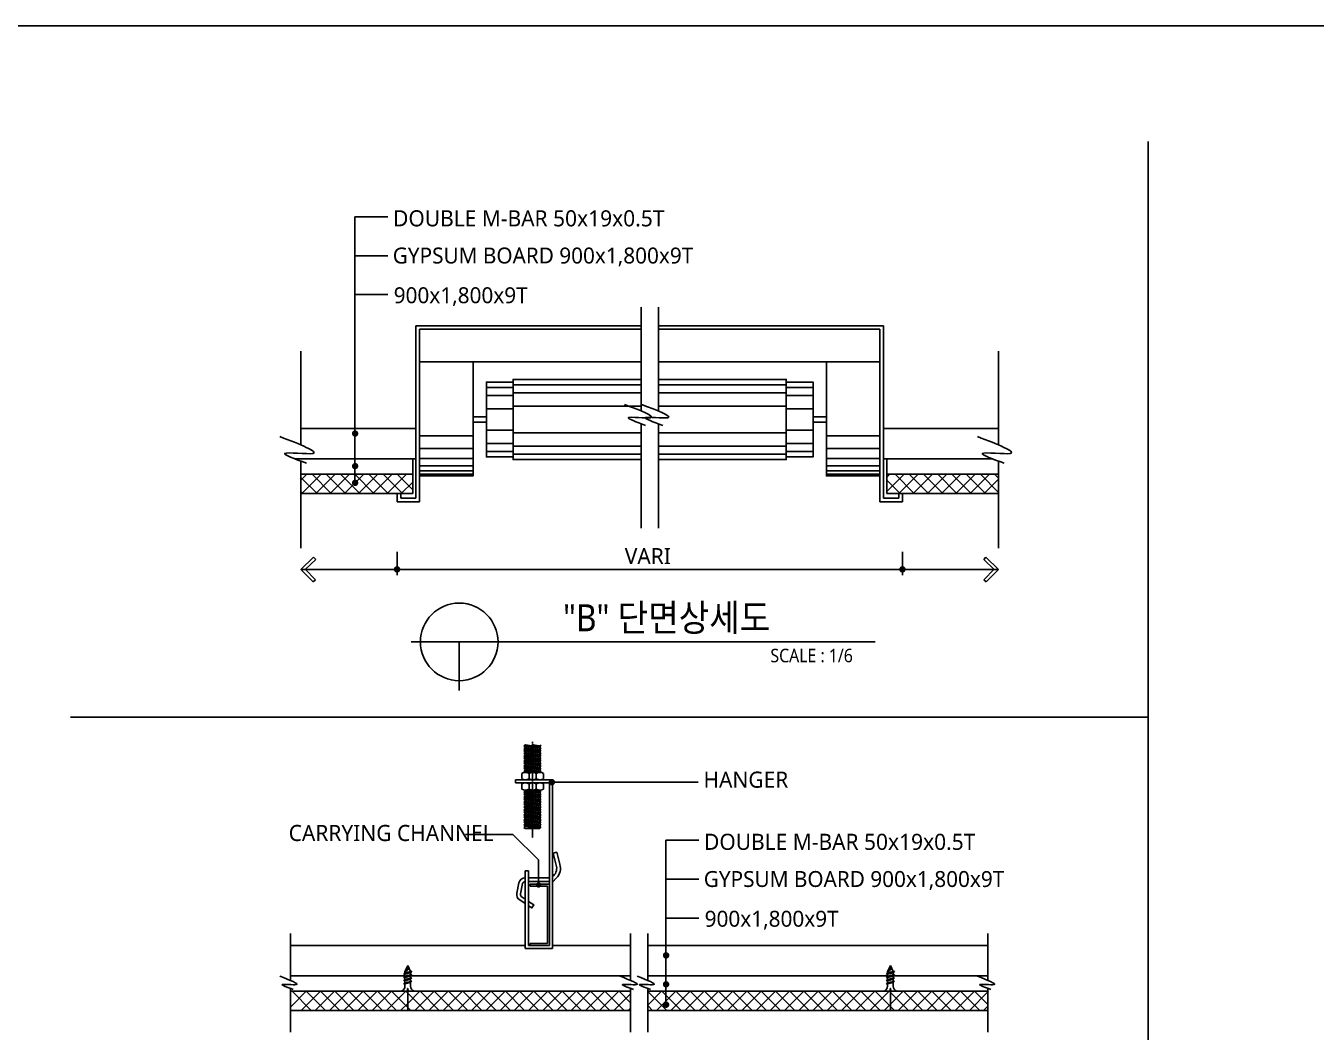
# Model space of a CAD drawing. Header units: millimetres. Extents: x 0 to 21000, y 0 to 5940.
# Drawn here: x 8492 to 11166, y 3855 to 5940 of the extents above; entities that cross this region are included whole.
import ezdxf

# ---------------------------------------------------------------- set-up
doc = ezdxf.new("R2010")
doc.units = ezdxf.units.MM
doc.linetypes.add('CEN', pattern=[35, 30, -2, 1, -2])
doc.linetypes.add('CENTER', pattern=[2, 1.25, -0.25, 0.25, -0.25])
for name, color, linetype in [('ANCHOR', 4, 'Continuous'), ('ANGLEMOLDING', 4, 'Continuous'), ('CARRING', 6, 'Continuous'), ('CEN', 1, 'CEN'), ('DIM', 7, 'Continuous'), ('FIN', 6, 'Continuous'), ('GYPSUM', 2, 'Continuous'), ('LIG2', 6, 'Continuous'), ('LIG3', 2, 'Continuous'), ('M-BAR', 2, 'Continuous'), ('MITONE', 2, 'Continuous'), ('MITONE2', 5, 'Continuous'), ('SCREW3점5X22', 1, 'Continuous'), ('TEXT', 3, 'Continuous')]:
    doc.layers.add(name, color=color, linetype=linetype)
doc.styles.add('GHS', font='malgun.ttf')

# ---------------------------------------------------------------- blocks, each defined once
blk = doc.blocks.new('A$C5DD2461B')
at = {"layer": 'SCREW3점5X22'}
for p, q in [((5.75, 11.5), (1.53, 10.46)), ((1.53, 10.46), (2.23, 11.4)), ((5.76, 9.45), (1.54, 8.41)), ((1.54, 8.41), (2.23, 9.34)), ((6.45, 12.44), (2.23, 11.4)), ((6.45, 10.38), (2.23, 9.34)), ((6.46, 8.33), (2.24, 7.29)), ((2.25, 12.1), (4, 15.91)), ((2.25, 12.1), (4, 13.27)), ((2.25, 12.1), (2.25, 11.4)), ((2.25, 10.65), (2.25, 9.35)), ((2.25, 8.6), (2.25, 7.29)), ((4, 15.91), (4, 13.27)), ((5.66, 12.29), (4, 15.91)), ((5.75, 11.5), (6.45, 12.44)), ((5.75, 11.5), (5.75, 10.2)), ((5.75, 9.45), (5.75, 8.14)), ((5.76, 9.45), (6.45, 10.38)), ((5.76, 7.4), (6.46, 8.33)), ((5.76, 7.4), (1.54, 6.36)), ((1.54, 6.36), (2.24, 7.29)), ((5.77, 5.34), (1.55, 4.3)), ((1.55, 4.3), (2.24, 5.24)), ((6.46, 6.28), (2.24, 5.24)), ((2.25, 6.54), (2.25, 5.24)), ((2.25, 4.49), (2.25, 3.18)), ((3.89, 1.16), (3.89, 1.58)), ((4.11, 1.16), (4.11, 1.58)), ((5.75, 7.4), (5.75, 6.09)), ((5.75, 5.34), (5.75, 3.18)), ((5.77, 5.34), (6.46, 6.28)), ((0, 0), (2.7, 0)), ((5.3, 0), (8, 0))]:
    blk.add_line(p, q, dxfattribs=at)
for centre, radius, start, end in [((-1.14, 3.21), 3.39, 289.60938, 359.49172), ((2.75, 1.15), 1.15, 267.52648, 0.91384), ((4, -4.81), 4.97, 80.61353, 99.38647), ((3.97, 1.58), 0.08, 90, 180), ((4.03, 1.58), 0.08, 0, 90), ((5.25, 1.15), 1.15, 179.08616, 272.47352), ((9.14, 3.21), 3.39, 180.50828, 250.39062)]:
    blk.add_arc(centre, radius, start, end, dxfattribs=at)

msp = doc.modelspace()

# ---------------------------------------------------------------- linework, layer by layer
for p, q in [((9767.6, 5141.9), (9767.6, 5356.9)), ((9803.1, 5141.9), (9803.1, 5356.9)), ((9062.6, 5071.5), (9062.6, 5265.8)), ((10508.1, 5071.5), (10508.1, 5265.8)), ((9767.6, 4899.6), (9767.6, 5115.5)), ((9803.1, 4899.6), (9803.1, 5115.5)), ((9062.6, 4857.6), (9062.6, 5038.1)), ((10508.1, 4857.6), (10508.1, 5038.1)), ((9040.6, 3962.4), (9040.6, 4059.5)), ((9745.6, 3962.4), (9745.6, 4059.5)), ((9781.1, 3962.4), (9781.1, 4059.5)), ((10486.1, 3962.4), (10486.1, 4059.5)), ((9040.6, 3855.4), (9040.6, 3945.7)), ((9745.6, 3855.4), (9745.6, 3945.7)), ((9781.1, 3855.4), (9781.1, 3945.7)), ((10486.1, 3855.4), (10486.1, 3945.7))]:
    msp.add_line(p, q)
msp.add_lwpolyline([(8400, 5940), (16800, 5940), (16800, 0), (8400, 0)], close=True)
at = {"color": 0}
for points in [[(10818, 2122.5), (10818, 5700)], [(8585, 4507.5), (10818, 4507.5)]]:
    msp.add_lwpolyline(points, dxfattribs=at)
for points in [[(9776.8, 5112.2), (9741.1, 5128.2), (9786.9, 5128.1), (9733.1, 5155.7)], [(9812.2, 5112.2), (9776.5, 5128.2), (9822.3, 5128.1), (9768.5, 5155.7)], [(9074.2, 5033.9), (9029.1, 5054.1), (9086.9, 5054.1), (9019, 5088.9)], [(10519.7, 5033.9), (10474.6, 5054.1), (10532.4, 5054.1), (10464.5, 5088.9)], [(9046.4, 3943.6), (9023.8, 3953.7), (9052.7, 3953.6), (9018.8, 3971.1)], [(9751.4, 3943.6), (9728.9, 3953.7), (9757.8, 3953.6), (9723.8, 3971.1)], [(9786.9, 3943.6), (9764.3, 3953.7), (9793.2, 3953.6), (9759.3, 3971.1)], [(10491.9, 3943.6), (10469.3, 3953.7), (10498.2, 3953.6), (10464.3, 3971.1)]]:
    msp.add_spline(points, degree=3)
at = {"layer": 'ANCHOR'}
for p, q in [((9520.2, 4380.3), (9520.2, 4391.2)), ((9557.7, 4393.2), (9527.7, 4393.2)), ((9535.2, 4378.2), (9535.2, 4393.2)), ((9550.2, 4378.2), (9550.2, 4393.2)), ((9565.2, 4380.3), (9565.2, 4391.2)), ((9507.3, 4378.2), (9584, 4378.2)), ((9507.3, 4371.6), (9507.3, 4378.2)), ((9577.3, 4371.6), (9507.3, 4371.6)), ((9520.2, 4369.5), (9520.2, 4358.7)), ((9527.7, 4378.2), (9557.7, 4378.2)), ((9535.2, 4371.6), (9535.2, 4356.6)), ((9550.2, 4371.6), (9550.2, 4356.6)), ((9565.2, 4369.5), (9565.2, 4358.7)), ((9577.3, 4034.9), (9577.3, 4371.6)), ((9584, 4378.2), (9584, 4028.2)), ((9557.7, 4356.6), (9527.7, 4356.6)), ((9557.7, 4355.2), (9549.1, 4356.6)), ((9527.3, 4189.5), (9534, 4189.5)), ((9527.3, 4028.2), (9527.3, 4189.5)), ((9534, 4189.5), (9534, 4034.9)), ((9584, 4028.2), (9527.3, 4028.2)), ((9534, 4034.9), (9577.3, 4034.9))]:
    msp.add_line(p, q, dxfattribs=at)
at = {"layer": 'ANCHOR', "color": 1}
for p, q in [((9559.8, 4395.4), (9557.7, 4393.2)), ((9527.7, 4354.6), (9524.7, 4352.6)), ((9559.8, 4347), (9524.7, 4352.6)), ((9527.7, 4349.4), (9524.7, 4352.6)), ((9527.7, 4349.4), (9524.7, 4347.4)), ((9559.8, 4341.8), (9524.7, 4347.4)), ((9527.7, 4344.2), (9524.7, 4347.4)), ((9527.7, 4344.2), (9524.7, 4342.2)), ((9559.8, 4336.5), (9524.7, 4342.2)), ((9527.7, 4338.9), (9524.7, 4342.2)), ((9527.7, 4338.9), (9524.7, 4336.9)), ((9559.8, 4331.3), (9524.7, 4336.9)), ((9527.7, 4333.7), (9524.7, 4336.9)), ((9527.7, 4333.7), (9524.7, 4331.7)), ((9559.8, 4326.1), (9524.7, 4331.7)), ((9527.7, 4328.5), (9524.7, 4331.7)), ((9527.7, 4354.6), (9525.8, 4356.7)), ((9557.7, 4350), (9527.7, 4354.6)), ((9557.7, 4350), (9527.7, 4354.6)), ((9557.7, 4350), (9527.7, 4354.6)), ((9557.7, 4350), (9527.7, 4354.6)), ((9557.7, 4344.8), (9527.7, 4349.4)), ((9557.7, 4344.8), (9527.7, 4349.4)), ((9557.7, 4339.6), (9527.7, 4344.2)), ((9557.7, 4339.6), (9527.7, 4344.2)), ((9557.7, 4334.3), (9527.7, 4338.9)), ((9557.7, 4334.3), (9527.7, 4338.9)), ((9557.7, 4329.1), (9527.7, 4333.7)), ((9557.7, 4329.1), (9527.7, 4333.7)), ((9559.8, 4352.2), (9532.7, 4356.6)), ((9557.7, 4355.2), (9549.1, 4356.6)), ((9559, 4356.6), (9557.7, 4355.2)), ((9559.8, 4352.2), (9557.7, 4355.2)), ((9559.8, 4352.2), (9557.7, 4350)), ((9559.8, 4347), (9557.7, 4350)), ((9559.8, 4347), (9557.7, 4344.8)), ((9559.8, 4341.8), (9557.7, 4344.8)), ((9559.8, 4341.8), (9557.7, 4339.6)), ((9559.8, 4336.5), (9557.7, 4339.6)), ((9559.8, 4336.5), (9557.7, 4334.3)), ((9559.8, 4331.3), (9557.7, 4334.3)), ((9527.7, 4328.5), (9524.7, 4326.5)), ((9559.8, 4320.9), (9524.7, 4326.5)), ((9527.7, 4323.3), (9524.7, 4326.5)), ((9527.7, 4323.3), (9524.7, 4321.2)), ((9559.8, 4315.6), (9524.7, 4321.2)), ((9527.7, 4318), (9524.7, 4321.2)), ((9527.7, 4318), (9524.7, 4316)), ((9559.8, 4310.4), (9524.7, 4316)), ((9527.7, 4312.8), (9524.7, 4316)), ((9527.7, 4312.8), (9524.7, 4310.8)), ((9559.8, 4305.2), (9524.7, 4310.8)), ((9527.7, 4307.6), (9524.7, 4310.8)), ((9527.7, 4307.6), (9524.7, 4305.5)), ((9559.8, 4299.9), (9524.7, 4305.5)), ((9527.7, 4302.3), (9524.7, 4305.5)), ((9557.7, 4323.9), (9527.7, 4328.5)), ((9557.7, 4323.9), (9527.7, 4328.5)), ((9557.7, 4323.9), (9527.7, 4328.5)), ((9557.7, 4323.9), (9527.7, 4328.5)), ((9557.7, 4318.6), (9527.7, 4323.3)), ((9557.7, 4318.6), (9527.7, 4323.3)), ((9557.7, 4313.4), (9527.7, 4318)), ((9557.7, 4313.4), (9527.7, 4318)), ((9557.7, 4308.2), (9527.7, 4312.8)), ((9557.7, 4308.2), (9527.7, 4312.8)), ((9557.7, 4302.9), (9527.7, 4307.6)), ((9557.7, 4302.9), (9527.7, 4307.6)), ((9559.8, 4331.3), (9557.7, 4329.1)), ((9559.8, 4326.1), (9557.7, 4329.1)), ((9559.8, 4326.1), (9557.7, 4323.9)), ((9559.8, 4320.9), (9557.7, 4323.9)), ((9559.8, 4320.9), (9557.7, 4318.6)), ((9559.8, 4315.6), (9557.7, 4318.6)), ((9559.8, 4315.6), (9557.7, 4313.4)), ((9559.8, 4310.4), (9557.7, 4313.4)), ((9559.8, 4310.4), (9557.7, 4308.2)), ((9559.8, 4305.2), (9557.7, 4308.2)), ((9559.8, 4305.2), (9557.7, 4302.9)), ((9527.7, 4302.3), (9524.7, 4300.3)), ((9527.7, 4297.1), (9524.7, 4300.3)), ((9559.8, 4294.7), (9524.7, 4300.3)), ((9527.7, 4297.1), (9524.7, 4295.1)), ((9527.7, 4291.9), (9524.7, 4295.1)), ((9559.8, 4289.5), (9524.7, 4295.1)), ((9527.7, 4291.9), (9524.7, 4289.9)), ((9527.7, 4286.6), (9524.7, 4289.9)), ((9559.8, 4284.2), (9524.7, 4289.9)), ((9527.7, 4286.6), (9524.7, 4284.6)), ((9527.7, 4281.4), (9524.7, 4284.6)), ((9559.8, 4279), (9524.7, 4284.6)), ((9527.7, 4281.4), (9524.7, 4279.4)), ((9527.2, 4276.8), (9524.7, 4279.4)), ((9557.7, 4297.7), (9527.7, 4302.3)), ((9557.7, 4297.7), (9527.7, 4302.3)), ((9557.7, 4297.7), (9527.7, 4302.3)), ((9557.7, 4297.7), (9527.7, 4302.3)), ((9557.7, 4292.5), (9527.7, 4297.1)), ((9557.7, 4292.5), (9527.7, 4297.1)), ((9557.7, 4287.3), (9527.7, 4291.9)), ((9557.7, 4287.3), (9527.7, 4291.9)), ((9557.7, 4282), (9527.7, 4286.6)), ((9557.7, 4282), (9527.7, 4286.6)), ((9557.7, 4276.8), (9527.7, 4281.4)), ((9557.7, 4276.8), (9527.7, 4281.4)), ((9559.8, 4299.9), (9557.7, 4302.9)), ((9559.8, 4299.9), (9557.7, 4297.7)), ((9559.8, 4294.7), (9557.7, 4297.7)), ((9559.8, 4294.7), (9557.7, 4292.5)), ((9559.8, 4289.5), (9557.7, 4292.5)), ((9559.8, 4289.5), (9557.7, 4287.3)), ((9559.8, 4284.2), (9557.7, 4287.3)), ((9559.8, 4284.2), (9557.7, 4282)), ((9559.8, 4279), (9557.7, 4282)), ((9559.8, 4279), (9557.7, 4276.8)), ((9527.2, 4276.8), (9557.7, 4276.8))]:
    msp.add_line(p, q, dxfattribs=at)
at = {"layer": 'ANCHOR'}
for centre, start, end in [((9527.7, 4378.7), 58.9734, 121.0266), ((9542.7, 4378.7), 58.9734, 121.0266), ((9557.7, 4378.7), 58.9734, 121.0266), ((9527.7, 4392.8), 238.9734, 301.0266), ((9527.7, 4357), 58.9734, 121.0266), ((9527.7, 4371.1), 238.9734, 301.0266), ((9542.7, 4392.8), 238.9734, 301.0266), ((9542.7, 4357), 58.9734, 121.0266), ((9542.7, 4371.1), 238.9734, 301.0266), ((9557.7, 4392.8), 238.9734, 301.0266), ((9557.7, 4357), 58.9734, 121.0266), ((9557.7, 4371.1), 238.9734, 301.0266)]:
    msp.add_arc(centre, 14.6, start, end, dxfattribs=at)
at = {"layer": 'ANGLEMOLDING', "color": 1}
for p, q in [((9527.7, 4450.1), (9524.7, 4448.1)), ((9559.8, 4442.5), (9524.7, 4448.1)), ((9527.7, 4444.9), (9524.7, 4448.1)), ((9527.7, 4444.9), (9524.7, 4442.9)), ((9559.8, 4437.3), (9524.7, 4442.9)), ((9527.7, 4439.7), (9524.7, 4442.9)), ((9527.7, 4439.7), (9524.7, 4437.7)), ((9557.7, 4445.5), (9527.7, 4450.1)), ((9557.7, 4445.5), (9527.7, 4450.1)), ((9557.7, 4445.5), (9527.7, 4450.1)), ((9557.7, 4445.5), (9527.7, 4450.1)), ((9557.7, 4440.3), (9527.7, 4444.9)), ((9557.7, 4440.3), (9527.7, 4444.9)), ((9557.7, 4435.1), (9527.7, 4439.7)), ((9557.7, 4435.1), (9527.7, 4439.7)), ((9559.8, 4447.7), (9544.4, 4450.2)), ((9559.8, 4447.7), (9557.7, 4445.5)), ((9559.8, 4442.5), (9557.7, 4445.5)), ((9559.8, 4442.5), (9557.7, 4440.3)), ((9559.8, 4437.3), (9557.7, 4440.3)), ((9559.8, 4447.7), (9558.1, 4450.2)), ((9527.7, 4434.5), (9524.7, 4437.7)), ((9559.8, 4432.1), (9524.7, 4437.7)), ((9527.7, 4434.5), (9524.7, 4432.4)), ((9559.8, 4426.8), (9524.7, 4432.4)), ((9527.7, 4429.2), (9524.7, 4432.4)), ((9527.7, 4429.2), (9524.7, 4427.2)), ((9559.8, 4421.6), (9524.7, 4427.2)), ((9527.7, 4424), (9524.7, 4427.2)), ((9527.7, 4424), (9524.7, 4422)), ((9559.8, 4416.4), (9524.7, 4422)), ((9527.7, 4418.8), (9524.7, 4422)), ((9527.7, 4418.8), (9524.7, 4416.8)), ((9559.8, 4411.1), (9524.7, 4416.8)), ((9527.7, 4413.5), (9524.7, 4416.8)), ((9527.7, 4413.5), (9524.7, 4411.5)), ((9557.7, 4429.8), (9527.7, 4434.5)), ((9557.7, 4429.8), (9527.7, 4434.5)), ((9557.7, 4424.6), (9527.7, 4429.2)), ((9557.7, 4424.6), (9527.7, 4429.2)), ((9557.7, 4419.4), (9527.7, 4424)), ((9557.7, 4419.4), (9527.7, 4424)), ((9557.7, 4419.4), (9527.7, 4424)), ((9557.7, 4419.4), (9527.7, 4424)), ((9557.7, 4414.2), (9527.7, 4418.8)), ((9557.7, 4414.2), (9527.7, 4418.8)), ((9557.7, 4408.9), (9527.7, 4413.5)), ((9557.7, 4408.9), (9527.7, 4413.5)), ((9559.8, 4437.3), (9557.7, 4435.1)), ((9559.8, 4432.1), (9557.7, 4435.1)), ((9559.8, 4432.1), (9557.7, 4429.8)), ((9559.8, 4426.8), (9557.7, 4429.8)), ((9559.8, 4426.8), (9557.7, 4424.6)), ((9559.8, 4421.6), (9557.7, 4424.6)), ((9559.8, 4421.6), (9557.7, 4419.4)), ((9559.8, 4416.4), (9557.7, 4419.4)), ((9559.8, 4416.4), (9557.7, 4414.2)), ((9559.8, 4411.1), (9557.7, 4414.2)), ((9559.8, 4405.9), (9524.7, 4411.5)), ((9527.7, 4408.3), (9524.7, 4411.5)), ((9527.7, 4408.3), (9524.7, 4406.3)), ((9559.8, 4400.7), (9524.7, 4406.3)), ((9527.7, 4403.1), (9524.7, 4406.3)), ((9527.7, 4403.1), (9524.7, 4401.1)), ((9559.8, 4395.4), (9524.7, 4401.1)), ((9527.7, 4397.8), (9524.7, 4401.1)), ((9527.8, 4397.8), (9524.8, 4395.8)), ((9527.2, 4393.2), (9524.8, 4395.8)), ((9541, 4393.2), (9524.8, 4395.8)), ((9557.7, 4403.7), (9527.7, 4408.3)), ((9557.7, 4403.7), (9527.7, 4408.3)), ((9557.7, 4398.5), (9527.7, 4403.1)), ((9557.7, 4398.5), (9527.7, 4403.1)), ((9557.7, 4393.2), (9527.7, 4397.8)), ((9559.8, 4411.1), (9557.7, 4408.9)), ((9559.8, 4405.9), (9557.7, 4408.9)), ((9559.8, 4405.9), (9557.7, 4403.7)), ((9559.8, 4400.7), (9557.7, 4403.7)), ((9559.8, 4400.7), (9557.7, 4398.5)), ((9559.8, 4395.4), (9557.7, 4398.5))]:
    msp.add_line(p, q, dxfattribs=at)
at = {"layer": 'ANGLEMOLDING'}
msp.add_line((9557.7, 4393.2), (9527.7, 4397.8), dxfattribs=at)
at = {"layer": 'CARRING', "color": 2}
for p, q in [((9537.3, 4161.6), (9537.3, 4157.6)), ((9577.3, 4161.6), (9537.3, 4161.6)), ((9573.3, 4157.6), (9537.3, 4157.6)), ((9573.3, 4157.6), (9573.3, 4038.9)), ((9577.3, 4161.6), (9577.3, 4034.9)), ((9537.3, 4038.9), (9537.3, 4034.9)), ((9573.3, 4038.9), (9537.3, 4038.9)), ((9577.3, 4034.9), (9537.3, 4034.9))]:
    msp.add_line(p, q, dxfattribs=at)
at = {"layer": 'CARRING'}
for p, q in [((9527.3, 4034.9), (9040.6, 4034.9)), ((9745.6, 4034.9), (9584, 4034.9)), ((10486.1, 4034.9), (9781.1, 4034.9))]:
    msp.add_line(p, q, dxfattribs=at)
at = {"layer": 'CEN', "linetype": 'CENTER'}
msp.add_line((9542.7, 4257.5), (9542.7, 4456.9), dxfattribs=at)
at = {"layer": 'DIM'}
for p, q in [((9261.8, 4850), (9261.8, 4802.2)), ((10308.9, 4850), (10308.9, 4802.2)), ((9062.6, 4813.8), (9088.7, 4839.3)), ((9062.6, 4813.8), (10508.1, 4813.8)), ((9062.6, 4813.8), (9088.2, 4787.9)), ((9071.5, 4813.4), (9093.3, 4834.6)), ((9071.5, 4814.1), (9092.9, 4792.5)), ((9093.3, 4834.6), (9088.7, 4839.3)), ((10477.3, 4834.6), (10481.9, 4839.3)), ((10499.1, 4813.4), (10477.3, 4834.6)), ((10499.1, 4814.1), (10477.8, 4792.5)), ((10508.1, 4813.8), (10481.9, 4839.3)), ((10508.1, 4813.8), (10482.5, 4787.9)), ((9092.9, 4792.5), (9088.2, 4787.9)), ((10477.8, 4792.5), (10482.5, 4787.9)), ((9501.7, 4264.5), (9403.7, 4264.5)), ((9554.9, 4212.3), (9501.7, 4264.5)), ((9554.9, 4212.3), (9554.9, 4160))]:
    msp.add_line(p, q, dxfattribs=at)
at = {"layer": 'DIM', "const_width": 5.56}
msp.add_lwpolyline([(9552.1, 4160, 1), (9557.7, 4160, 1)], format="xyb", close=True, dxfattribs=at)
at = {"layer": 'FIN', "color": 1}
for p, q in [((9534, 4174.7), (9577.3, 4174.7)), ((9534, 4167.1), (9577.3, 4167.1))]:
    msp.add_line(p, q, dxfattribs=at)
for points in [[(9584, 4166), (9592.1, 4174.5, 0.261897), (9599.2, 4203), (9592.5, 4227.7), (9585.1, 4225.7), (9591.7, 4201.3, -0.261897), (9586.2, 4179.2), (9584, 4176.8)], [(9527.3, 4174.7, 0.354318), (9514.3, 4164.2), (9510.2, 4142.9, 0.310817), (9516, 4129), (9527.3, 4121.6)], [(9527.3, 4167, 0.385083), (9521.9, 4163.1), (9517.8, 4141.8, 0.310817), (9520.7, 4134.9), (9527.3, 4130.6)]]:
    msp.add_lwpolyline(points, format="xyb", dxfattribs=at)
msp.add_lwpolyline([(9534, 4126.1), (9545.3, 4118.7), (9541.2, 4112.4), (9534, 4117.1)], dxfattribs=at)
at = {"layer": 'GYPSUM'}
for p, q in [((9294.3, 5042.7), (9050.4, 5042.7)), ((9294.3, 5042.7), (9294.3, 5011)), ((10276.4, 5042.7), (10276.4, 5011)), ((10276.4, 5042.7), (10495.9, 5042.7)), ((9040.6, 3971.6), (9278.1, 3971.6)), ((9289.9, 3971.6), (9745.6, 3971.6)), ((9781.1, 3971.6), (10278.1, 3971.6)), ((10289.9, 3971.6), (10486.1, 3971.6))]:
    msp.add_line(p, q, dxfattribs=at)
at = {"layer": 'LIG2', "color": 1}
for p, q in [((9446.9, 5190.9), (9502.3, 5190.9)), ((9767.6, 5196.5), (9502.3, 5196.5)), ((9803.1, 5196.5), (10068.3, 5196.5)), ((10123.7, 5190.9), (10068.3, 5190.9)), ((9446.9, 5174.3), (9502.3, 5174.3)), ((9767.6, 5179.9), (9502.3, 5179.9)), ((9803.1, 5179.9), (10068.3, 5179.9)), ((10123.7, 5174.3), (10068.3, 5174.3)), ((9446.9, 5146.6), (9502.3, 5146.6)), ((9767.6, 5152.2), (9502.3, 5152.2)), ((9803.1, 5152.2), (10068.3, 5152.2)), ((10123.7, 5146.6), (10068.3, 5146.6)), ((9308.5, 5090.5), (9419.3, 5090.5)), ((9446.9, 5102.3), (9502.3, 5102.3)), ((9767.6, 5096.8), (9502.3, 5096.8)), ((9803.1, 5096.8), (10068.3, 5096.8)), ((10123.7, 5102.3), (10068.3, 5102.3)), ((10262.2, 5090.5), (10151.4, 5090.5)), ((9308.5, 5064.3), (9419.3, 5064.3)), ((9446.9, 5074.6), (9502.3, 5074.6)), ((9446.9, 5058), (9502.3, 5058)), ((9767.6, 5069.1), (9502.3, 5069.1)), ((9803.1, 5069.1), (10068.3, 5069.1)), ((10123.7, 5074.6), (10068.3, 5074.6)), ((10123.7, 5058), (10068.3, 5058)), ((10262.2, 5064.3), (10151.4, 5064.3)), ((9308.5, 5043.6), (9419.3, 5043.6)), ((9308.5, 5028.6), (9419.3, 5028.6)), ((9767.6, 5052.4), (9502.3, 5052.4)), ((9803.1, 5052.4), (10068.3, 5052.4)), ((10262.2, 5043.6), (10151.4, 5043.6)), ((10262.2, 5028.6), (10151.4, 5028.6)), ((9308.5, 5018), (9419.3, 5018)), ((9308.5, 5010.9), (9419.3, 5010.9)), ((10262.2, 5018), (10151.4, 5018)), ((10262.2, 5010.9), (10151.4, 5010.9))]:
    msp.add_line(p, q, dxfattribs=at)
at = {"layer": 'LIG2'}
for p, q in [((9446.9, 5130), (9419.3, 5130)), ((9446.9, 5118.9), (9419.3, 5118.9)), ((10123.7, 5130), (10151.4, 5130)), ((10123.7, 5118.9), (10151.4, 5118.9))]:
    msp.add_line(p, q, dxfattribs=at)
at = {"layer": 'LIG2', "linetype": 'Continuous'}
for points in [[(9308.5, 5244.2), (9767.6, 5244.2)], [(10262.2, 5244.2), (9803.1, 5244.2)]]:
    msp.add_lwpolyline(points, dxfattribs=at)
at = {"layer": 'LIG2'}
for points in [[(9419.3, 5244.2), (9419.3, 5007.4), (9308.5, 5007.4)], [(10151.4, 5244.2), (10151.4, 5007.4), (10262.2, 5007.4)], [(9502.3, 5202), (9446.9, 5202), (9446.9, 5046.9), (9502.3, 5046.9)], [(9767.6, 5041.4), (9502.3, 5041.4), (9502.3, 5207.5), (9767.6, 5207.5)], [(9803.1, 5041.4), (10068.3, 5041.4), (10068.3, 5207.5), (9803.1, 5207.5)], [(10068.3, 5202), (10123.7, 5202), (10123.7, 5046.9), (10068.3, 5046.9)]]:
    msp.add_lwpolyline(points, dxfattribs=at)
at = {"layer": 'LIG3'}
for p, q in [((9300.9, 5318.7), (9300.9, 4961.2)), ((9767.6, 5318.7), (9300.9, 5318.7)), ((9308.5, 5311.2), (9767.6, 5311.2)), ((9308.5, 4953.7), (9308.5, 5311.2)), ((9803.1, 5318.7), (10269.7, 5318.7)), ((10262.2, 5311.2), (9803.1, 5311.2)), ((10262.2, 4953.7), (10262.2, 5311.2)), ((10269.7, 5318.7), (10269.7, 4961.2)), ((9261.8, 4971), (9261.8, 4953.7)), ((9269.3, 4971), (9261.8, 4971)), ((9261.8, 4953.7), (9308.5, 4953.7)), ((9269.3, 4961.2), (9269.3, 4971)), ((9300.9, 4961.2), (9269.3, 4961.2)), ((10308.9, 4953.7), (10262.2, 4953.7)), ((10269.7, 4961.2), (10301.3, 4961.2)), ((10301.3, 4961.2), (10301.3, 4971)), ((10301.3, 4971), (10308.9, 4971)), ((10308.9, 4971), (10308.9, 4953.7))]:
    msp.add_line(p, q, dxfattribs=at)
at = {"layer": 'M-BAR', "color": 6}
for p, q in [((9300.9, 5106), (9062.6, 5106)), ((10269.7, 5106), (10508.1, 5106))]:
    msp.add_line(p, q, dxfattribs=at)
at = {"layer": 'M-BAR'}
for p, q in [((9294.3, 5042.7), (9300.9, 5042.7)), ((10276.4, 5042.7), (10269.7, 5042.7))]:
    msp.add_line(p, q, dxfattribs=at)
at = {"layer": 'MITONE'}
for p, q in [((9294.3, 5011), (9062.6, 5011)), ((9294.3, 5011), (9294.3, 4971)), ((10276.4, 5011), (10276.4, 4971)), ((10276.4, 5011), (10508.1, 5011)), ((9294.3, 4971), (9062.6, 4971)), ((10276.4, 4971), (10508.1, 4971)), ((9283.9, 3939.9), (9040.6, 3939.9)), ((9283.9, 3939.9), (9283.9, 3899.9)), ((9283.9, 3939.9), (9283.9, 3899.9)), ((9745.6, 3939.9), (9283.9, 3939.9)), ((10283.9, 3939.9), (9781.1, 3939.9)), ((10486.1, 3939.9), (10283.9, 3939.9)), ((10283.9, 3939.9), (10283.9, 3899.9)), ((10283.9, 3939.9), (10283.9, 3899.9)), ((9745.6, 3899.9), (9040.6, 3899.9)), ((9283.9, 3899.9), (9250.6, 3899.9)), ((9317.3, 3899.9), (9283.9, 3899.9)), ((9583.9, 3899.9), (9650.6, 3899.9)), ((9650.6, 3899.9), (9583.9, 3899.9)), ((10486.1, 3899.9), (9781.1, 3899.9)), ((9917.3, 3899.9), (9983.9, 3899.9)), ((9983.9, 3899.9), (9917.3, 3899.9)), ((10283.9, 3899.9), (10250.6, 3899.9)), ((10317.3, 3899.9), (10283.9, 3899.9))]:
    msp.add_line(p, q, dxfattribs=at)
at = {"layer": 'MITONE2'}
for p, q in [((9062.6, 4998.9), (9074.7, 5011)), ((9096, 4971), (9062.6, 5004.5)), ((9064.2, 4971), (9104.2, 5011)), ((9125.5, 4971), (9085.5, 5011)), ((9093.7, 4971), (9133.7, 5011)), ((9155, 4971), (9115, 5011)), ((9123.1, 4971), (9163.1, 5011)), ((9184.4, 4971), (9144.4, 5011)), ((9152.6, 4971), (9192.6, 5011)), ((9213.9, 4971), (9173.9, 5011)), ((9182.1, 4971), (9222.1, 5011)), ((9243.4, 4971), (9203.4, 5011)), ((9211.5, 4971), (9251.5, 5011)), ((9272.8, 4971), (9232.8, 5011)), ((9241, 4971), (9281, 5011)), ((9294.3, 4979), (9262.3, 5011)), ((9294.3, 5008.5), (9291.7, 5011)), ((10276.4, 5004.7), (10282.7, 5011)), ((10276.4, 4975.2), (10312.2, 5011)), ((10333.5, 4971), (10293.5, 5011)), ((10301.6, 4971), (10341.6, 5011)), ((10362.9, 4971), (10322.9, 5011)), ((10331.1, 4971), (10371.1, 5011)), ((10392.4, 4971), (10352.4, 5011)), ((10360.6, 4971), (10400.6, 5011)), ((10421.9, 4971), (10381.9, 5011)), ((10390, 4971), (10430, 5011)), ((10451.3, 4971), (10411.3, 5011)), ((10419.5, 4971), (10459.5, 5011)), ((10480.8, 4971), (10440.8, 5011)), ((10449, 4971), (10489, 5011)), ((10508.1, 4973.2), (10470.3, 5011)), ((10478.4, 4971), (10508.1, 5000.7)), ((10508.1, 5002.7), (10499.7, 5011)), ((9066.6, 4971), (9062.6, 4975)), ((9270.4, 4971), (9294.3, 4994.8)), ((10304, 4971), (10276.4, 4998.6)), ((10507.9, 4971), (10508.1, 4971.2)), ((9040.6, 3907.2), (9073.3, 3939.9)), ((9084.1, 3899.9), (9044.1, 3939.9)), ((9062.8, 3899.9), (9102.8, 3939.9)), ((9113.6, 3899.9), (9073.6, 3939.9)), ((9092.2, 3899.9), (9132.2, 3939.9)), ((9143, 3899.9), (9103, 3939.9)), ((9121.7, 3899.9), (9161.7, 3939.9)), ((9172.5, 3899.9), (9132.5, 3939.9)), ((9151.2, 3899.9), (9191.2, 3939.9)), ((9202, 3899.9), (9162, 3939.9)), ((9180.6, 3899.9), (9220.6, 3939.9)), ((9231.4, 3899.9), (9191.4, 3939.9)), ((9210.1, 3899.9), (9250.1, 3939.9)), ((9260.9, 3899.9), (9220.9, 3939.9)), ((9239.6, 3899.9), (9279.6, 3939.9)), ((9283.9, 3906.3), (9250.3, 3939.9)), ((9283.9, 3935.8), (9279.8, 3939.9)), ((9283.9, 3914.8), (9309, 3939.9)), ((9319.8, 3899.9), (9283.9, 3935.8)), ((9298.5, 3899.9), (9338.5, 3939.9)), ((9349.3, 3899.9), (9309.3, 3939.9)), ((9327.9, 3899.9), (9367.9, 3939.9)), ((9378.7, 3899.9), (9338.7, 3939.9)), ((9357.4, 3899.9), (9397.4, 3939.9)), ((9408.2, 3899.9), (9368.2, 3939.9)), ((9386.9, 3899.9), (9426.9, 3939.9)), ((9437.7, 3899.9), (9397.7, 3939.9)), ((9416.3, 3899.9), (9456.3, 3939.9)), ((9467.1, 3899.9), (9427.1, 3939.9)), ((9445.8, 3899.9), (9485.8, 3939.9)), ((9496.6, 3899.9), (9456.6, 3939.9)), ((9475.3, 3899.9), (9515.3, 3939.9)), ((9526.1, 3899.9), (9486.1, 3939.9)), ((9504.7, 3899.9), (9544.7, 3939.9)), ((9555.5, 3899.9), (9515.5, 3939.9)), ((9534.2, 3899.9), (9574.2, 3939.9)), ((9585, 3899.9), (9545, 3939.9)), ((9563.6, 3899.9), (9603.6, 3939.9)), ((9614.4, 3899.9), (9574.4, 3939.9)), ((9593.1, 3899.9), (9633.1, 3939.9)), ((9643.9, 3899.9), (9603.9, 3939.9)), ((9622.6, 3899.9), (9662.6, 3939.9)), ((9673.4, 3899.9), (9633.4, 3939.9)), ((9651.2, 3899), (9692, 3939.9)), ((9702.8, 3899.9), (9662.8, 3939.9)), ((9681.5, 3899.9), (9721.5, 3939.9)), ((9732.3, 3899.9), (9692.3, 3939.9)), ((9711, 3899.9), (9745.6, 3934.6)), ((9745.6, 3916), (9721.8, 3939.9)), ((9820.7, 3899.9), (9780.7, 3939.9)), ((9781.1, 3911.1), (9809.9, 3939.9)), ((9799.3, 3899.9), (9839.3, 3939.9)), ((9850.1, 3899.9), (9810.1, 3939.9)), ((9828.8, 3899.9), (9868.8, 3939.9)), ((9879.6, 3899.9), (9839.6, 3939.9)), ((9858.3, 3899.9), (9898.3, 3939.9)), ((9909.1, 3899.9), (9869.1, 3939.9)), ((9887.7, 3899.9), (9927.7, 3939.9)), ((9938.5, 3899.9), (9898.5, 3939.9)), ((9917.2, 3899.9), (9957.2, 3939.9)), ((9968, 3899.9), (9928, 3939.9)), ((9946.7, 3899.9), (9986.7, 3939.9)), ((9997.5, 3899.9), (9957.5, 3939.9)), ((9976.1, 3899.9), (10016.1, 3939.9)), ((10026.9, 3899.9), (9986.9, 3939.9)), ((10005.6, 3899.9), (10045.6, 3939.9)), ((10056.4, 3899.9), (10016.4, 3939.9)), ((10035, 3899.9), (10075, 3939.9)), ((10085.8, 3899.9), (10045.8, 3939.9)), ((10064.5, 3899.9), (10104.5, 3939.9)), ((10115.3, 3899.9), (10075.3, 3939.9)), ((10094, 3899.9), (10134, 3939.9)), ((10144.8, 3899.9), (10104.8, 3939.9)), ((10123.4, 3899.9), (10163.4, 3939.9)), ((10174.2, 3899.9), (10134.2, 3939.9)), ((10152.9, 3899.9), (10192.9, 3939.9)), ((10203.7, 3899.9), (10163.7, 3939.9)), ((10182.4, 3899.9), (10222.4, 3939.9)), ((10233.2, 3899.9), (10193.2, 3939.9)), ((10211.8, 3899.9), (10251.8, 3939.9)), ((10262.6, 3899.9), (10222.6, 3939.9)), ((10241.3, 3899.9), (10281.3, 3939.9)), ((10283.9, 3908.1), (10252.1, 3939.9)), ((10283.9, 3937.5), (10281.5, 3939.9)), ((10283.9, 3913.1), (10310.7, 3939.9)), ((10321.5, 3899.9), (10283.9, 3937.5)), ((10300.2, 3899.9), (10340.2, 3939.9)), ((10351, 3899.9), (10311, 3939.9)), ((10329.7, 3899.9), (10369.7, 3939.9)), ((10380.5, 3899.9), (10340.5, 3939.9)), ((10359.1, 3899.9), (10399.1, 3939.9)), ((10409.9, 3899.9), (10369.9, 3939.9)), ((10388.6, 3899.9), (10428.6, 3939.9)), ((10439.4, 3899.9), (10399.4, 3939.9)), ((10418.1, 3899.9), (10458.1, 3939.9)), ((10468.9, 3899.9), (10428.9, 3939.9)), ((10447.5, 3899.9), (10487.5, 3939.9)), ((10486.1, 3912.1), (10458.3, 3939.9)), ((9269, 3899.9), (9283.9, 3914.8)), ((9290.3, 3899.9), (9283.9, 3906.3)), ((9740.4, 3899.9), (9745.6, 3905.1)), ((9791.2, 3899.9), (9781.1, 3910.1)), ((10270.7, 3899.9), (10283.9, 3913.1)), ((10292.1, 3899.9), (10283.9, 3908.1)), ((10477, 3899.9), (10486.1, 3909))]:
    msp.add_line(p, q, dxfattribs=at)
at = {"layer": 'TEXT', "color": 1}
for p, q in [((9174.5, 5544.3), (9242.8, 5544.3)), ((9174.5, 5544.3), (9174.5, 4992.9)), ((9174.5, 5463.8), (9242.8, 5463.8)), ((9174.5, 5383.4), (9242.8, 5383.4)), ((9582.4, 4373.1), (9885.9, 4373.1)), ((9818.9, 4252.6), (9887.1, 4252.6)), ((9818.9, 4252.6), (9818.9, 3912.9)), ((9818.9, 4172.1), (9887.1, 4172.1)), ((9818.9, 4091.6), (9887.1, 4091.6))]:
    msp.add_line(p, q, dxfattribs=at)
at = {"layer": 'TEXT'}
for p, q in [((9290.9, 4663.7), (10252.3, 4663.7)), ((9390.5, 4663.7), (9390.5, 4563))]:
    msp.add_line(p, q, dxfattribs=at)
at = {"layer": 'TEXT', "color": 1, "linetype": 'ByBlock', "const_width": 6.67}
for points in [[(9171.5, 5095.3, 1), (9178.1, 5095.3, 1)], [(9171.5, 5027.8, 1), (9178.1, 5027.8, 1)], [(9171.5, 4993.2, 1), (9178.1, 4993.2, 1)], [(9261.8, 4817.2, 1), (9261.8, 4810.5, 1)], [(10308.9, 4817.2, 1), (10308.9, 4810.5, 1)], [(9579.1, 4373.1, 1), (9585.8, 4373.1, 1)], [(9815.8, 4014.1, 1), (9822.5, 4014.1, 1)], [(9815.8, 3954.2, 1), (9822.5, 3954.2, 1)], [(9815.8, 3912, 1), (9822.5, 3912, 1)]]:
    msp.add_lwpolyline(points, format="xyb", close=True, dxfattribs=at)
at = {"layer": 'TEXT'}
msp.add_circle((9390.5, 4663.7), 80.4, dxfattribs=at)

# ---------------------------------------------------------------- block references
at = {"layer": 'SCREW3점5X22', "xscale": 3.33333333209157, "yscale": 3.33333333209157, "zscale": 3.33333333209157}
for p in [(9270.6, 3939.9), (10270.6, 3939.9)]:
    msp.add_blockref('A$C5DD2461B', p, dxfattribs=at)

# ---------------------------------------------------------------- texts
at = {"layer": 'TEXT', "style": 'GHS'}
for s, height, p in [('DOUBLE M-BAR 50x19x0.5T', 33.333, (9253.6, 5524.5)), ('GYPSUM BOARD 900x1,800x9T', 33, (9252.8, 5447.6)), ('900x1,800x9T', 33, (9254.8, 5365.3)), ('VARI', 33.33, (9733.6, 4824.7)), ('HANGER', 33.33, (9896.7, 4361.6)), ('CARRYING CHANNEL', 33.333, (9037.2, 4251.1)), ('DOUBLE M-BAR 50x19x0.5T', 33.333, (9897.9, 4232.8)), ('GYPSUM BOARD 900x1,800x9T', 33, (9897.2, 4155.9)), ('900x1,800x9T', 33, (9899.1, 4073.6))]:
    msp.add_text(s, height=height, dxfattribs=at).set_placement(p)
at = {"layer": 'TEXT', "style": 'GHS', "width": 0.9}
for s, height, p in [('"B" 단면상세도', 56, (9605.6, 4685.7)), ('SCALE : 1/6', 28, (10035.3, 4621.4))]:
    msp.add_text(s, height=height, dxfattribs=at).set_placement(p)

doc.saveas('drawing.dxf')
